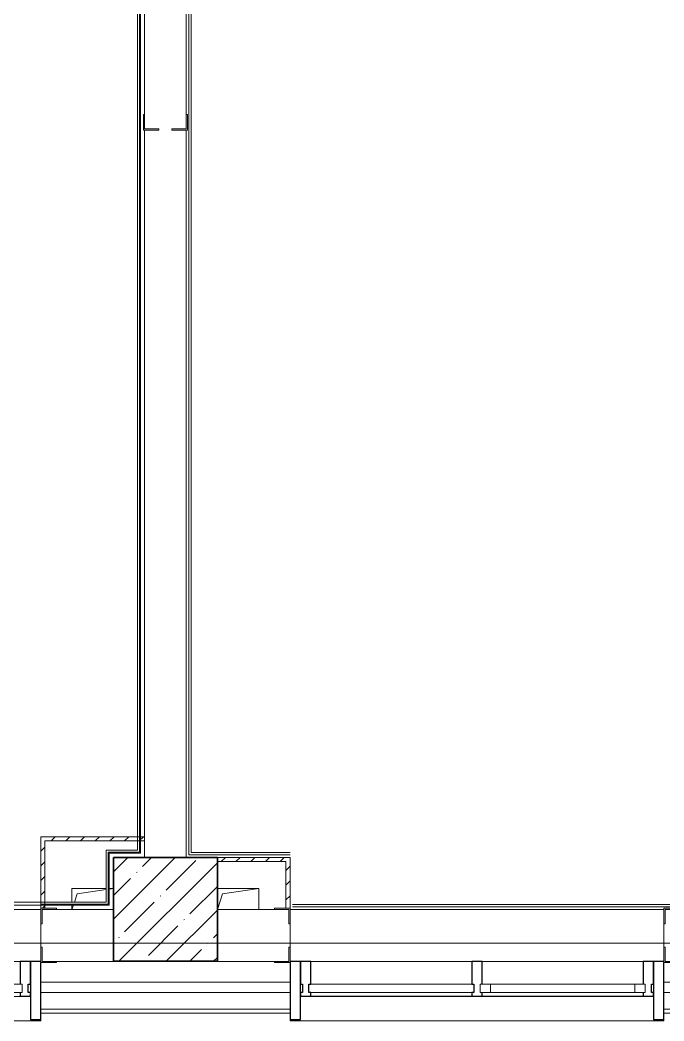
# Model space of a CAD drawing. Header units: millimetres. Extents: x 5993 to 95364, y 94667 to 143522.
# Drawn here: x 43228 to 43480.3, y 118566.6 to 118958.6 of the extents above; entities that cross this region are included whole.
import ezdxf

# ---------------------------------------------------------------- set-up
doc = ezdxf.new("R2010")
doc.units = ezdxf.units.MM
doc.linetypes.add('50_200_ШТРИХ_1Т_ш5_п1_п1_', pattern=[1400, 1000, -200, 0, -200])
doc.linetypes.add('Штрих короткий', pattern=[300, 150, -150])
for name, color, linetype, lineweight in [('0-2', 7, 'Continuous', 9), ('S-GRID-____-OTLN-1', 7, '50_200_ШТРИХ_1Т_ш5_п1_п1_', 9), ('Импосты витража', 7, 'Continuous', 9), ('Импосты витража-1', 7, 'Continuous', 25), ('Каркас_Импост', 7, 'Continuous', 13), ('Каркас_Импост-1', 7, 'Continuous', 9), ('Несущие колонны', 7, 'Continuous', 9), ('Несущие колонны-1', 7, 'Continuous', 35), ('Обобщенные модели', 7, 'Continuous', 9), ('Общие ребра', 7, 'Continuous', 9), ('Окна', 7, 'Continuous', 9), ('Остекление-1', 7, 'Continuous', 9), ('Перемычка-1', 7, 'Штрих короткий', 9), ('Стены', 7, 'Continuous', 9), ('Стены-1', 7, 'Continuous', 13)]:
    doc.layers.add(name, color=color, linetype=linetype, lineweight=lineweight)
doc.layers.add('Штриховка разреза-4', color=7, linetype='Continuous', lineweight=5, true_color=0x0080ff)
doc.layers.add('Штриховка разреза-5', color=7, linetype='Continuous', lineweight=5, true_color=0x8000ff)

# ---------------------------------------------------------------- blocks, each defined once
blk = doc.blocks.new('BSC_Колонна _Прямоугольная - 500х500-V22-АИ2_01_План напольных покрытий и плинтусов 1го этажа _Часть 1_')
at = {"layer": 'Несущие колонны'}
h = blk.add_hatch(dxfattribs=at)
h.set_pattern_fill('FP_32', color=256, style=0, pattern_type=2)
h.set_pattern_definition([(45, (-20300, -57250), (-114.04925, 114.04925), []), (45, (-20185.95, -57250), (-114.04925, 114.04925), [201.613, -40.323, 3.353, -36.97])])
h.paths.add_polyline_path([(-250, -250), (250, -250), (250, 250), (-250, 250), (-250, -199.6)], flags=0)
at = {"layer": 'Несущие колонны-1'}
for p, q in [((250, 250), (-250, 250)), ((-250, 250), (-250, -250)), ((250, -250), (250, 250)), ((-250, -250), (250, -250))]:
    blk.add_line(p, q, dxfattribs=at)
blk = doc.blocks.new('Проем_Дверь_Прямоугольный - 1800х2700h_оконные проемы-25805030-АИ2_01_План напольных покрытий и плинтусов 1го этажа _Часть 1_')
at = {"layer": 'Перемычка-1'}
for p, q in [((900, 125), (-900, 125)), ((900, -125), (-900, -125))]:
    blk.add_line(p, q, dxfattribs=at)
blk = doc.blocks.new('Проем_Дверь_Прямоугольный - 1000х2700h_витражные проемы-25985460-АИ2_01_План напольных покрытий и плинтусов 1го этажа _Часть 1_')
at = {"layer": 'Перемычка-1'}
for p, q in [((500, 125), (-500, 125)), ((500, -125), (-500, -125))]:
    blk.add_line(p, q, dxfattribs=at)
blk = doc.blocks.new('PNS_Панель прямоугольная2 - Нр_Стекло - 40мм-26233822-АИ2_01_План напольных покрытий и плинтусов 1го этажа _Часть 1_')
at = {"layer": 'Каркас_Импост'}
for p, q in [((-410, 0), (-410, 40)), ((-410, 40), (-360, 40)), ((-360, 40), (-360, 0)), ((410, 40), (360, 40)), ((360, 40), (360, 0)), ((410, 0), (410, 40)), ((-360, 0), (-410, 0)), ((360, 0), (410, 0))]:
    blk.add_line(p, q, dxfattribs=at)
at = {"layer": 'Каркас_Импост-1'}
for p, q in [((-360, 40), (360, 40)), ((-360, 0), (360, 0))]:
    blk.add_line(p, q, dxfattribs=at)
blk = doc.blocks.new('Прямоугольный импост - Откос НВФ_50х280 мм-25985587-АИ2_01_План напольных покрытий и плинтусов 1го этажа _Часть 1_')
at = {"layer": 'Импосты витража-1'}
for p, q in [((-50, 130), (0, 130)), ((-50, -150), (-50, 130)), ((0, 130), (0, -144)), ((0, -150), (-50, -150))]:
    blk.add_line(p, q, dxfattribs=at)
blk = doc.blocks.new('Прямоугольный импост - Импост структурный с накладкой - 150мм-V165-АИ2_01_План напольных покрытий и плинтусов 1го этажа _Часть 1_')
at = {"layer": 'Импосты витража-1'}
for p, q in [((-25, 0), (-25, 17)), ((-25, 17), (25, 17)), ((25, 0), (15, 0)), ((15, 0), (15, -40)), ((25, 17), (25, 0)), ((-25, -150), (-25, -40)), ((15, -40), (25, -40)), ((25, -40), (25, -150)), ((25, -150), (-25, -150))]:
    blk.add_line(p, q, dxfattribs=at)
blk = doc.blocks.new('PNS_Панель прямоугольная2 - Нр_Стекло - 40мм-26243474-АИ2_01_План напольных покрытий и плинтусов 1го этажа _Часть 1_')
at = {"layer": 'Каркас_Импост'}
for p, q in [((-397.5, 0), (-397.5, 40)), ((-397.5, 40), (-347.5, 40)), ((-347.5, 40), (-347.5, 0)), ((397.5, 40), (347.5, 40)), ((347.5, 40), (347.5, 0)), ((397.5, 0), (397.5, 40)), ((-347.5, 0), (-397.5, 0)), ((347.5, 0), (397.5, 0))]:
    blk.add_line(p, q, dxfattribs=at)
at = {"layer": 'Каркас_Импост-1'}
for p, q in [((-347.5, 40), (347.5, 40)), ((-347.5, 0), (347.5, 0))]:
    blk.add_line(p, q, dxfattribs=at)
blk = doc.blocks.new('Прямоугольный импост - Импост структурный с накладкой - 150мм-25647633-АИ2_01_План напольных покрытий и плинтусов 1го этажа _Часть 1_')
at = {"layer": 'Импосты витража-1'}
for p, q in [((-25, 0), (-25, 17)), ((-25, 17), (25, 17)), ((-15, 0), (-25, 0)), ((-15, -40), (-15, 0)), ((25, 17), (25, 0)), ((-25, -150), (-25, -40)), ((-25, -40), (-15, -40)), ((25, -40), (25, -150)), ((25, -150), (-25, -150))]:
    blk.add_line(p, q, dxfattribs=at)
blk = doc.blocks.new('Прямоугольный импост - Импост структурный с накладкой - 150мм-25647642-АИ2_01_План напольных покрытий и плинтусов 1го этажа _Часть 1_')
at = {"layer": 'Импосты витража'}
for p, q in [((103600, 79475), (103600, 80250)), ((103767, 79475), (103767, 80250))]:
    blk.add_line(p, q, dxfattribs=at)
blk = doc.blocks.new('PNS_Панель прямоугольная1 - Нр_Стекло - 40мм-25259299-АИ2_01_План напольных покрытий и плинтусов 1го этажа _Часть 1_')
at = {"layer": 'Остекление-1'}
for p, q in [((-387.5, 40), (387.5, 40)), ((-397.5, 0), (397.5, 0)), ((387.5, 0), (-387.5, 0))]:
    blk.add_line(p, q, dxfattribs=at)
blk = doc.blocks.new('Прямоугольный импост - Импост структурный с накладкой - 150мм-25647644-АИ2_01_План напольных покрытий и плинтусов 1го этажа _Часть 1_')
at = {"layer": 'Импосты витража-1'}
for p, q in [((-25, 0), (-25, 17)), ((-25, 17), (25, 17)), ((-15, 0), (-25, 0)), ((-15, -40), (-15, 0)), ((25, 0), (15, 0)), ((15, 0), (15, -40)), ((25, 17), (25, 0)), ((-25, -150), (-25, -40)), ((-25, -40), (-15, -40)), ((15, -40), (25, -40)), ((25, -40), (25, -150)), ((25, -150), (-25, -150))]:
    blk.add_line(p, q, dxfattribs=at)
blk = doc.blocks.new('Прямоугольный импост - Откос НВФ_50х280 мм-25993834-АИ2_01_План напольных покрытий и плинтусов 1го этажа _Часть 1_')
at = {"layer": 'Импосты витража-1'}
for p, q in [((-50, 130), (0, 130)), ((-50, -150), (-50, 130)), ((0, 130), (0, -144)), ((0, -150), (-50, -150))]:
    blk.add_line(p, q, dxfattribs=at)
blk = doc.blocks.new('Прямоугольный импост - Откос НВФ_50х280 мм-25993838-АИ2_01_План напольных покрытий и плинтусов 1го этажа _Часть 1_')
at = {"layer": 'Импосты витража-1'}
for p, q in [((0, 130), (-50, 130)), ((-50, 130), (-50, -150)), ((0, -144), (0, 130)), ((-50, -150), (0, -150))]:
    blk.add_line(p, q, dxfattribs=at)
blk = doc.blocks.new('Фахверк_СКБ_Уголок - 250_2700-27497298-АИ2_01_План напольных покрытий и плинтусов 1го этажа _Часть 1_')
at = {"layer": 'Обобщенные модели'}
for p, q in [((200, 181), (125, 181)), ((125, 181), (125, 106)), ((131, 106), (131, 175)), ((131, 175), (200, 175)), ((200, 175), (200, 181)), ((125, 106), (131, 106)), ((131, -6), (125, -6)), ((125, -6), (125, -81)), ((131, -75), (131, -6)), ((125, -81), (200, -81)), ((200, -75), (131, -75)), ((200, -81), (200, -75))]:
    blk.add_line(p, q, dxfattribs=at)
blk = doc.blocks.new('Фахверк_СКБ_Уголок - 200_3600-27915153-АИ2_01_План напольных покрытий и плинтусов 1го этажа _Часть 1_')
at = {"layer": 'Обобщенные модели'}
for p, q in [((125, 156), (50, 156)), ((50, 156), (50, 150)), ((50, 150), (119, 150)), ((119, 150), (119, 81)), ((125, 81), (125, 156)), ((119, 81), (125, 81)), ((125, 19), (119, 19)), ((119, 19), (119, -50)), ((125, -56), (125, 19)), ((119, -50), (50, -50)), ((50, -50), (50, -56)), ((50, -56), (125, -56))]:
    blk.add_line(p, q, dxfattribs=at)
blk = doc.blocks.new('AR_Отверстие прямоугольное _в плите_ - AR_Отверстие прямоугольное _в плите_-30511788-АИ2_01_План напольных покрытий и плинтусов 1го этажа _Часть 1_')
at = {"layer": 'Обобщенные модели'}
for p, q in [((65, 50), (-100, 50)), ((-100, 50), (-100, -15)), ((100, 50), (80, 50)), ((80, 47.1), (100, 50)), ((-88.3, -15), (-75, 25)), ((-75, 25), (65, 45)), ((-100, -30), (-100, -50)), ((-100, -50), (-93.3, -30))]:
    blk.add_line(p, q, dxfattribs=at)
blk = doc.blocks.new('AR_Отверстие прямоугольное _в плите_ - AR_Отверстие прямоугольное _в плите_-V247-АИ2_01_План напольных покрытий и плинтусов 1го этажа _Часть 1_')
at = {"layer": 'Обобщенные модели'}
for p, q in [((100, 50), (-100, 50)), ((-75, 25), (100, 50)), ((100, -50), (100, 50)), ((-100, -50), (-75, 25))]:
    blk.add_line(p, q, dxfattribs=at)
blk = doc.blocks.new('Отлив_СКБ - Отлив витража_120_НВФ-31885283-АИ2_01_План напольных покрытий и плинтусов 1го этажа _Часть 1_')
at = {"layer": 'Окна'}
for p, q in [((950, -2), (50, -2)), ((0, -120), (0, -113)), ((0, -120), (1000, -120)), ((1000, -113), (1000, -120))]:
    blk.add_line(p, q, dxfattribs=at)
blk = doc.blocks.new('Отлив_СКБ - Отлив витража_120_НВФ-31885687-АИ2_01_План напольных покрытий и плинтусов 1го этажа _Часть 1_')
at = {"layer": 'Окна'}
for p, q in [((1750, -2), (50, -2)), ((0, -120), (0, -113)), ((0, -120), (1800, -120)), ((1800, -113), (1800, -120))]:
    blk.add_line(p, q, dxfattribs=at)

msp = doc.modelspace()

# ---------------------------------------------------------------- linework, layer by layer
at = {"layer": 'S-GRID-____-OTLN-1', "color": 251, "ltscale": 0.6, "true_color": 0x636466}
msp.add_line((50293.31, 118597.07), (41443.97, 118597.07), dxfattribs=at)
at = {"layer": 'Общие ребра'}
for p, q in [((43274.82, 119198.35), (43274.82, 118633.46)), ((43262.62, 118632.24), (43262.62, 118632.65)), ((43274.82, 118632.65), (43262.62, 118632.65)), ((43274.82, 118633.46), (43274.82, 118632.65)), ((43262.62, 118632.24), (43262.62, 118612.3)), ((43261.8, 118612.3), (43236.16, 118612.3)), ((43262.62, 118612.3), (43261.8, 118612.3)), ((43242.27, 118589.92), (43264.65, 118589.92)), ((43264.65, 118589.92), (43242.27, 118589.92)), ((43305.35, 118589.92), (43327.73, 118589.92)), ((43327.73, 118589.92), (43305.35, 118589.92)), ((43333.84, 118581.78), (43236.16, 118581.78)), ((43578.02, 118581.78), (43480.35, 118581.78)), ((43333.84, 118577.71), (43236.16, 118577.71)), ((43578.02, 118577.71), (43480.35, 118577.71)), ((43236.16, 118571.2), (43333.84, 118571.2)), ((43333.84, 118571.2), (43236.16, 118571.2)), ((43480.35, 118571.2), (43578.02, 118571.2)), ((43578.02, 118571.2), (43480.35, 118571.2))]:
    msp.add_line(p, q, dxfattribs=at)
at = {"layer": 'Стены'}
for p, q in [((43294.12, 118631.59), (43294.12, 119183.13)), ((43295.09, 119182.15), (43295.09, 118632.57)), ((43295.09, 118632.57), (43333.84, 118632.57)), ((43333.84, 118631.59), (43294.12, 118631.59)), ((43154.77, 118613.11), (43236.16, 118613.11)), ((43236.16, 118611.89), (43154.77, 118611.89)), ((43154.77, 118610.27), (43236.16, 118610.27)), ((43333.84, 118610.27), (43480.35, 118610.27)), ((43334.81, 118612.22), (43506.88, 118612.22)), ((43507.86, 118611.24), (43334.81, 118611.24))]:
    msp.add_line(p, q, dxfattribs=at)
at = {"layer": 'Стены-1'}
for p, q in [((43274.01, 119197.53), (43274.01, 118633.46)), ((43275.23, 118633.46), (43275.23, 119198.75)), ((43276.86, 119200.38), (43276.86, 118921.6)), ((43293.14, 118921.6), (43293.14, 119200.38)), ((43276.86, 118915.5), (43276.86, 118630.61)), ((43293.14, 118630.61), (43293.14, 118915.5)), ((43236.16, 118638.75), (43236.16, 118610.75)), ((43276.86, 118638.75), (43236.16, 118638.75)), ((43237.79, 118610.75), (43237.79, 118637.13)), ((43237.79, 118637.13), (43276.86, 118637.13)), ((43276.86, 118637.13), (43276.86, 118638.75)), ((43274.01, 118633.46), (43261.8, 118633.46)), ((43261.8, 118633.46), (43261.8, 118632.65)), ((43261.8, 118632.65), (43261.8, 118632.24)), ((43275.23, 118632.65), (43275.23, 118633.46)), ((43275.23, 118632.24), (43275.23, 118632.65)), ((43261.8, 118632.24), (43261.8, 118613.11)), ((43263.02, 118611.89), (43263.02, 118632.24)), ((43263.02, 118632.24), (43275.23, 118632.24)), ((43333.84, 118630.61), (43305.35, 118630.61)), ((43305.35, 118628.99), (43332.21, 118628.99)), ((43332.21, 118628.99), (43332.21, 118610.75)), ((43333.84, 118610.75), (43333.84, 118630.61)), ((43261.8, 118613.11), (43236.16, 118613.11)), ((43236.16, 118613.11), (43236.16, 118611.89)), ((43236.16, 118611.89), (43261.8, 118611.89)), ((43264.65, 118610.27), (43242.27, 118610.27)), ((43261.8, 118611.89), (43262.62, 118611.89)), ((43262.62, 118611.89), (43263.02, 118611.89)), ((43327.73, 118610.27), (43305.35, 118610.27)), ((43236.16, 118604.65), (43236.16, 118595.53)), ((43333.84, 118595.53), (43333.84, 118604.65)), ((43480.35, 118604.65), (43480.35, 118595.53)), ((43236.16, 118589.43), (43236.16, 118571.2)), ((43333.84, 118571.2), (43333.84, 118589.43)), ((43480.35, 118589.43), (43480.35, 118571.2)), ((43236.16, 118571.2), (43236.16, 118569.57)), ((43236.16, 118569.57), (43333.84, 118569.57)), ((43333.84, 118569.57), (43333.84, 118571.2)), ((43480.35, 118571.2), (43480.35, 118569.57)), ((43480.35, 118569.57), (43578.02, 118569.57))]:
    msp.add_line(p, q, dxfattribs=at)
at = {"layer": 'Штриховка разреза-4'}
for p, q in [((43306.9, 118628.99), (43308.52, 118630.61)), ((43312.65, 118628.99), (43314.28, 118630.61)), ((43318.41, 118628.99), (43320.04, 118630.61)), ((43324.16, 118628.99), (43325.79, 118630.61)), ((43329.92, 118628.99), (43331.55, 118630.61)), ((43332.21, 118625.52), (43333.84, 118627.15)), ((43332.21, 118619.76), (43333.84, 118621.39)), ((43332.21, 118614.01), (43333.84, 118615.64))]:
    msp.add_line(p, q, dxfattribs=at)
at = {"layer": 'Штриховка разреза-5'}
for p, q in [((43240.21, 118637.13), (43241.84, 118638.75)), ((43245.97, 118637.13), (43247.6, 118638.75)), ((43251.73, 118637.13), (43253.35, 118638.75)), ((43257.48, 118637.13), (43259.11, 118638.75)), ((43263.24, 118637.13), (43264.86, 118638.75)), ((43268.99, 118637.13), (43270.62, 118638.75)), ((43274.75, 118637.13), (43276.38, 118638.75)), ((43236.17, 118633.08), (43237.79, 118634.7)), ((43236.17, 118627.33), (43237.79, 118628.95)), ((43236.18, 118621.58), (43237.79, 118623.19)), ((43236.19, 118615.83), (43237.79, 118617.43)), ((43236.86, 118610.75), (43237.79, 118611.68))]:
    msp.add_line(p, q, dxfattribs=at)

# ---------------------------------------------------------------- block references
at = {"layer": '0-2', "xscale": 0.08139549610658335, "yscale": 0.08139549610658335, "zscale": 0.08139549610658335}
for name, p, rotation in [('Фахверк_СКБ_Уголок - 200_3600-27915153-АИ2_01_План напольных покрытий и плинтусов 1го этажа _Часть 1_', (43280.93, 118925.67), 269.9999999999999), ('Фахверк_СКБ_Уголок - 250_2700-27497298-АИ2_01_План напольных покрытий и плинтусов 1го этажа _Часть 1_', (43344.01, 118604.16), 180), ('Прямоугольный импост - Откос НВФ_50х280 мм-25993838-АИ2_01_План напольных покрытий и плинтусов 1го этажа _Часть 1_', (43333.84, 118577.71), 180), ('Прямоугольный импост - Импост структурный с накладкой - 150мм-25647642-АИ2_01_План напольных покрытий и плинтусов 1го этажа _Часть 1_', (36873.07, 127022.49), 270), ('Прямоугольный импост - Импост структурный с накладкой - 150мм-25647642-АИ2_01_План напольных покрытий и плинтусов 1го этажа _Часть 1_', (36940.22, 127022.49), 270)]:
    msp.add_blockref(name, p, dxfattribs=dict(at, rotation=rotation))
for name, p in [('BSC_Колонна _Прямоугольная - 500х500-V22-АИ2_01_План напольных покрытий и плинтусов 1го этажа _Часть 1_', (43285, 118610.27)), ('AR_Отверстие прямоугольное _в плите_ - AR_Отверстие прямоугольное _в плите_-30511788-АИ2_01_План напольных покрытий и плинтусов 1го этажа _Часть 1_', (43256.51, 118614.34)), ('AR_Отверстие прямоугольное _в плите_ - AR_Отверстие прямоугольное _в плите_-V247-АИ2_01_План напольных покрытий и плинтусов 1го этажа _Часть 1_', (43313.49, 118614.34)), ('Проем_Дверь_Прямоугольный - 1000х2700h_витражные проемы-25985460-АИ2_01_План напольных покрытий и плинтусов 1го этажа _Часть 1_', (43195.46, 118600.09)), ('Фахверк_СКБ_Уголок - 250_2700-27497298-АИ2_01_План напольных покрытий и плинтусов 1го этажа _Часть 1_', (43225.99, 118596.02)), ('Проем_Дверь_Прямоугольный - 1800х2700h_оконные проемы-25805030-АИ2_01_План напольных покрытий и плинтусов 1го этажа _Часть 1_', (43407.09, 118600.09)), ('Фахверк_СКБ_Уголок - 250_2700-27497298-АИ2_01_План напольных покрытий и плинтусов 1го этажа _Часть 1_', (43470.17, 118596.02)), ('PNS_Панель прямоугольная2 - Нр_Стекло - 40мм-26233822-АИ2_01_План напольных покрытий и плинтусов 1го этажа _Часть 1_', (43195.46, 118577.71)), ('PNS_Панель прямоугольная1 - Нр_Стекло - 40мм-25259299-АИ2_01_План напольных покрытий и плинтусов 1го этажа _Часть 1_', (43373.52, 118577.71)), ('PNS_Панель прямоугольная2 - Нр_Стекло - 40мм-26243474-АИ2_01_План напольных покрытий и плинтусов 1го этажа _Часть 1_', (43440.67, 118577.71)), ('Отлив_СКБ - Отлив витража_120_НВФ-31885283-АИ2_01_План напольных покрытий и плинтусов 1го этажа _Часть 1_', (43154.77, 118576.32)), ('Отлив_СКБ - Отлив витража_120_НВФ-31885687-АИ2_01_План напольных покрытий и плинтусов 1го этажа _Часть 1_', (43333.84, 118576.32))]:
    msp.add_blockref(name, p, dxfattribs=at)
at = {"layer": '0-2', "extrusion": (0, 0, -1), "xscale": 0.08139549610658335, "yscale": 0.08139549610658335, "zscale": 0.08139549610658335, "rotation": 180}
for name, p in [('Прямоугольный импост - Импост структурный с накладкой - 150мм-V165-АИ2_01_План напольных покрытий и плинтусов 1го этажа _Часть 1_', (-43230.06, 118577.71)), ('Прямоугольный импост - Откос НВФ_50х280 мм-25985587-АИ2_01_План напольных покрытий и плинтусов 1го этажа _Часть 1_', (-43236.16, 118577.71)), ('Прямоугольный импост - Импост структурный с накладкой - 150мм-25647644-АИ2_01_План напольных покрытий и плинтусов 1го этажа _Часть 1_', (-43339.94, 118577.71)), ('Прямоугольный импост - Импост структурный с накладкой - 150мм-25647633-АИ2_01_План напольных покрытий и плинтусов 1го этажа _Часть 1_', (-43407.09, 118577.71)), ('Прямоугольный импост - Импост структурный с накладкой - 150мм-V165-АИ2_01_План напольных покрытий и плинтусов 1го этажа _Часть 1_', (-43474.24, 118577.71)), ('Прямоугольный импост - Откос НВФ_50х280 мм-25993834-АИ2_01_План напольных покрытий и плинтусов 1го этажа _Часть 1_', (-43480.35, 118577.71))]:
    msp.add_blockref(name, p, dxfattribs=at)

doc.saveas('drawing.dxf')
